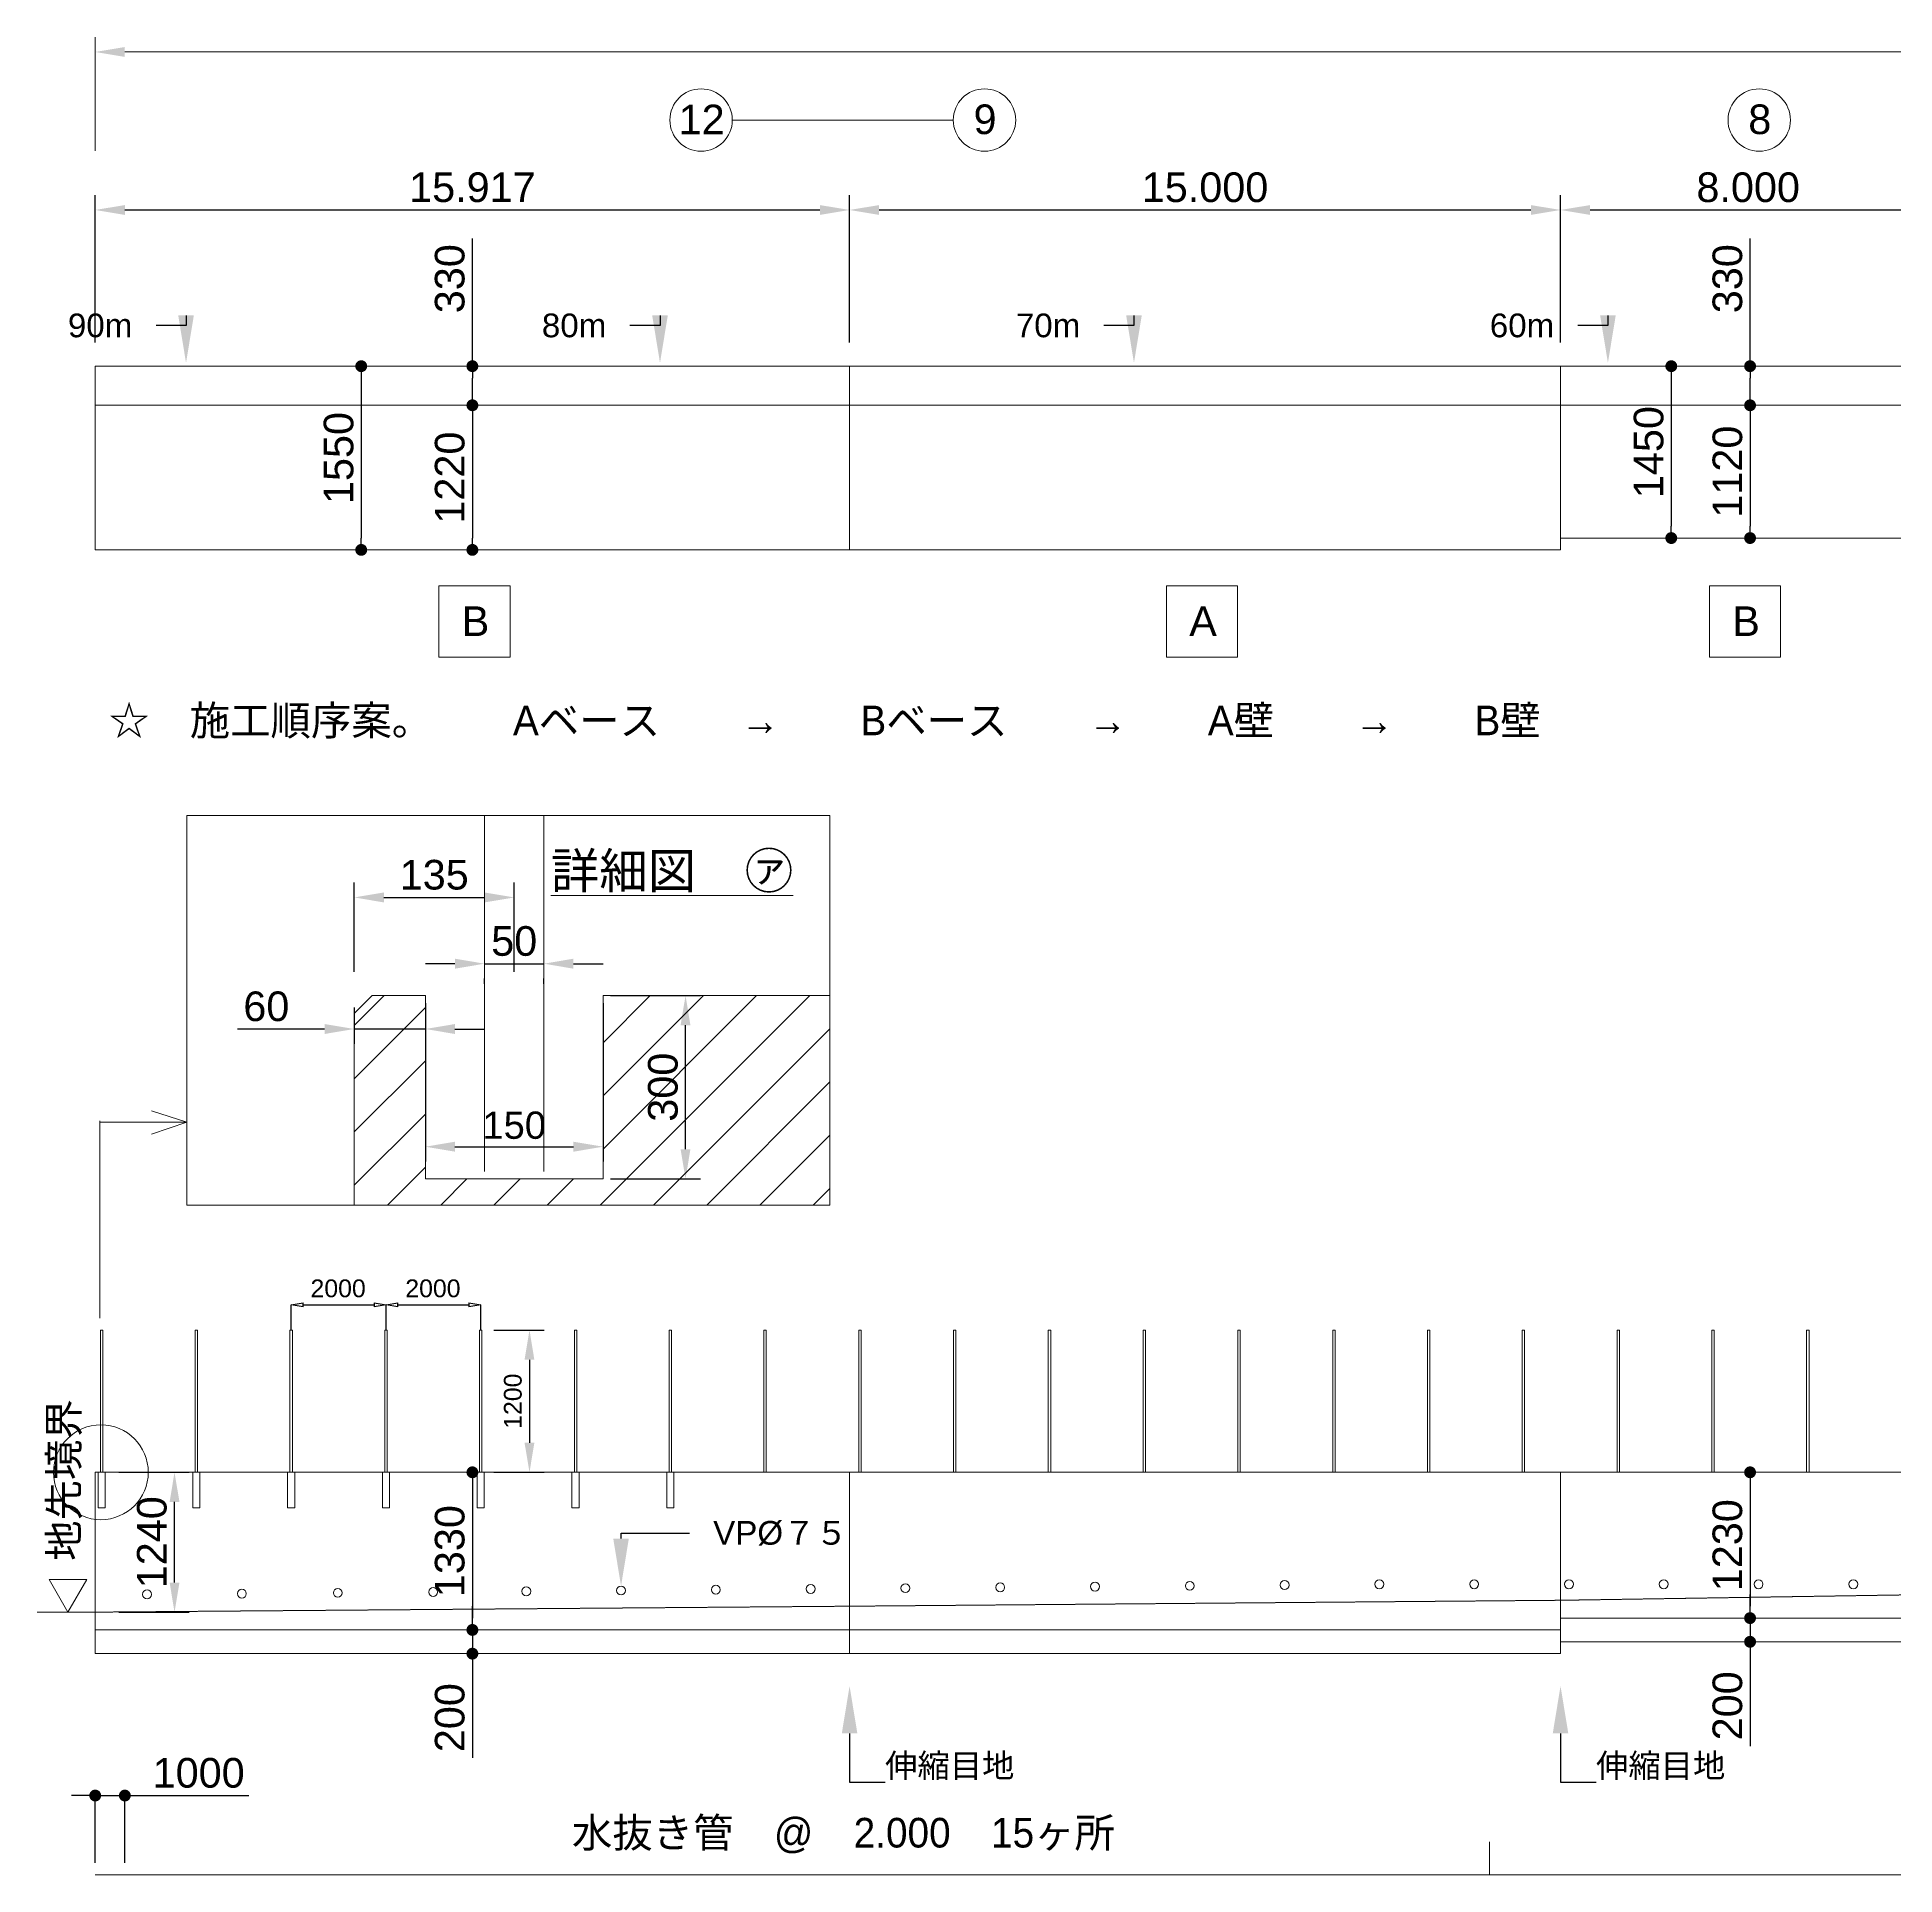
# Model space of a CAD drawing. Header units: millimetres. Extents: x -58267 to 200953, y -49295 to 43144.
# Drawn here: x 172 to 15850, y 17235 to 32739 of the extents above; entities that cross this region are included whole.
import ezdxf
from ezdxf import colors
from ezdxf.entities.mleader import LeaderData, LeaderLine
from ezdxf.math import Vec2, Vec3

# ---------------------------------------------------------------- set-up
doc = ezdxf.new("R2010")
doc.units = ezdxf.units.MM
doc.header["$LTSCALE"] = 0.25
doc.linetypes.add('ACAD_ISO02W100', pattern=[15, 12, -3])
doc.linetypes.add('CENTER2', pattern=[28.575, 19.05, -3.175, 3.175, -3.175])
for name, color, linetype, lineweight in [('1-fence', 7, 'Continuous', 0), ('1-main', 7, 'Continuous', 9), ('2-DIMS', 8, 'Continuous', 9), ('5-detailframe', 1, 'Continuous', 20)]:
    doc.layers.add(name, color=color, linetype=linetype, lineweight=lineweight)
doc.styles.add('Annotative', font='arial.ttf')
doc.styles.get("Standard").update_dxf_attribs({"font": 'arial.ttf'})
doc.dimstyles.new('Annotative', dxfattribs={"dimscale": 0, "dimtxt": 2.5, "dimasz": 2.5, "dimexe": 1.25, "dimexo": 0.625, "dimtad": 1, "dimtxsty": 'Standard', "dimcen": 2.5, "dimadec": 0, "dimazin": 0, "dimtfac": 1, "dimtmove": 0, "dimatfit": 3, "dimfxl": 1, "dimarcsym": 0})
doc.dimstyles.new('Annotative in mm', dxfattribs={"dimscale": 0, "dimtxt": 2.5, "dimasz": 2.5, "dimexe": 1.25, "dimexo": 2, "dimtad": 1, "dimdec": 0, "dimdsep": 46, "dimtxsty": 'Standard', "dimcen": 2.5, "dimadec": 0, "dimazin": 0, "dimtfac": 1, "dimtdec": 0, "dimtmove": 0, "dimatfit": 3, "dimfxl": 1, "dimarcsym": 0})
doc.dimstyles.new('Annotative2 in mm', dxfattribs={"dimscale": 0, "dimtxt": 2.5, "dimasz": 1, "dimexe": 0, "dimexo": 0, "dimtad": 1, "dimdec": 0, "dimtxsty": 'Standard', "dimblk": 'DOT', "dimcen": 0, "dimadec": 0, "dimazin": 0, "dimtfac": 1, "dimtdec": 0, "dimtmove": 0, "dimatfit": 3, "dimfxl": 1, "dimarcsym": 0})
doc.dimstyles.new('Annotative3 (x2.5)', dxfattribs={"dimscale": 0, "dimtxt": 1.5, "dimasz": 1, "dimexe": 0, "dimexo": 0, "dimtad": 1, "dimdec": 0, "dimlfac": 2.5, "dimtxsty": 'Standard', "dimblk": 'CLOSEDBLANK', "dimcen": 0, "dimadec": 0, "dimazin": 0, "dimtfac": 1, "dimtdec": 0, "dimtmove": 0, "dimatfit": 3, "dimfxl": 1, "dimarcsym": 0})

# ---------------------------------------------------------------- blocks, each defined once
blk = doc.blocks.new('*D438')
at = {"layer": '2-DIMS', "color": 0, "lineweight": -2, "transparency": 16777216}
for p, q in [((662, 30163), (662, 31406)), ((7028, 30163), (7028, 31406)), ((912, 31281), (6778, 31281))]:
    blk.add_line(p, q, dxfattribs=at)
at = {"layer": '2-DIMS', "color": 0, "transparency": 16777216}
for points in [[(912, 31322), (912, 31239), (662, 31281)], [(6778, 31322), (6778, 31239), (7028, 31281)]]:
    blk.add_solid(points, dxfattribs=at)
at = {"layer": 'Defpoints', "color": 0, "transparency": 16777216}
for p in [(7028, 31281), (662, 29963), (7028, 29963)]:
    blk.add_point(p, dxfattribs=at)
at = {"layer": '2-DIMS', "color": 0, "transparency": 16777216, "insert": (3845, 31471), "char_height": 250, "attachment_point": 5}
blk.add_mtext('15.917', dxfattribs=at)
blk = doc.blocks.new('*D456')
at = {"layer": '2-DIMS', "color": 0, "lineweight": -2, "transparency": 16777216}
for p, q in [((7028, 30163), (7028, 31406)), ((13028, 30163), (13028, 31406)), ((7278, 31281), (12778, 31281))]:
    blk.add_line(p, q, dxfattribs=at)
at = {"layer": '2-DIMS', "color": 0, "transparency": 16777216}
for points in [[(7278, 31322), (7278, 31239), (7028, 31281)], [(12778, 31322), (12778, 31239), (13028, 31281)]]:
    blk.add_solid(points, dxfattribs=at)
at = {"layer": 'Defpoints', "color": 0, "transparency": 16777216}
for p in [(13028, 31281), (7028, 29963), (13028, 29963)]:
    blk.add_point(p, dxfattribs=at)
at = {"layer": '2-DIMS', "color": 0, "transparency": 16777216, "insert": (10028, 31471), "char_height": 250, "attachment_point": 5}
blk.add_mtext('15.000', dxfattribs=at)
blk = doc.blocks.new('*D458')
at = {"layer": '2-DIMS', "color": 0, "lineweight": -2, "transparency": 16777216}
for p, q in [((13028, 30163), (13028, 31406)), ((16228, 30163), (16228, 31406)), ((13278, 31281), (15978, 31281))]:
    blk.add_line(p, q, dxfattribs=at)
at = {"layer": '2-DIMS', "color": 0, "transparency": 16777216}
for points in [[(13278, 31322), (13278, 31239), (13028, 31281)], [(15978, 31322), (15978, 31239), (16228, 31281)]]:
    blk.add_solid(points, dxfattribs=at)
at = {"layer": 'Defpoints', "color": 0, "transparency": 16777216}
for p in [(16228, 31281), (13028, 29963), (16228, 29963)]:
    blk.add_point(p, dxfattribs=at)
at = {"layer": '2-DIMS', "color": 0, "transparency": 16777216, "insert": (14612, 31471), "char_height": 250, "attachment_point": 5}
blk.add_mtext('8.000', dxfattribs=at)
blk = doc.blocks.new('_Dot')
at = {"color": 0, "linetype": 'ByBlock', "lineweight": -2}
blk.add_line((-0.5, 0), (-1, 0), dxfattribs=at)
at = {"color": 0, "linetype": 'ByBlock', "const_width": 0.5}
blk.add_lwpolyline([(-0.25, 0, 1), (0.25, 0, 1)], format="xyb", close=True, dxfattribs=at)
blk = doc.blocks.new('*D460')
at = {"layer": '2-DIMS', "color": 0, "lineweight": -2, "transparency": 16777216}
for p, q in [((3845, 29963), (3845, 31039)), ((3845, 29733), (3845, 29863))]:
    blk.add_line(p, q, dxfattribs=at)
at = {"layer": 'Defpoints', "color": 0, "transparency": 16777216}
for p in [(3845, 29963), (3845, 29633), (3845, 29633)]:
    blk.add_point(p, dxfattribs=at)
at = {"layer": '2-DIMS', "color": 0, "lineweight": -2, "transparency": 16777216, "xscale": 100, "yscale": 100, "zscale": 100}
for p, rotation in [((3845, 29963), 90), ((3845, 29633), 270)]:
    blk.add_blockref('_Dot', p, dxfattribs=dict(at, rotation=rotation))
at = {"layer": '2-DIMS', "color": 0, "transparency": 16777216, "insert": (3655, 30701), "char_height": 250, "attachment_point": 5, "rotation": 90}
blk.add_mtext('330', dxfattribs=at)
blk = doc.blocks.new('*D462')
at = {"layer": '2-DIMS', "color": 0, "lineweight": -2, "transparency": 16777216}
blk.add_line((3845, 29533), (3845, 28513), dxfattribs=at)
at = {"layer": 'Defpoints', "color": 0, "transparency": 16777216}
for p in [(3845, 29633), (3845, 28413), (3845, 28413)]:
    blk.add_point(p, dxfattribs=at)
at = {"layer": '2-DIMS', "color": 0, "lineweight": -2, "transparency": 16777216, "xscale": 100, "yscale": 100, "zscale": 100}
for p, rotation in [((3845, 29633), 90), ((3845, 28413), 270)]:
    blk.add_blockref('_Dot', p, dxfattribs=dict(at, rotation=rotation))
at = {"layer": '2-DIMS', "color": 0, "transparency": 16777216, "insert": (3655, 29023), "char_height": 250, "attachment_point": 5, "rotation": 90}
blk.add_mtext('1220', dxfattribs=at)
blk = doc.blocks.new('*D476')
at = {"layer": '2-DIMS', "color": 0, "lineweight": -2, "transparency": 16777216}
blk.add_line((14628, 29533), (14628, 28613), dxfattribs=at)
at = {"layer": 'Defpoints', "color": 0, "transparency": 16777216}
for p in [(14628, 29633), (14628, 28513), (14628, 28513)]:
    blk.add_point(p, dxfattribs=at)
at = {"layer": '2-DIMS', "color": 0, "lineweight": -2, "transparency": 16777216, "xscale": 100, "yscale": 100, "zscale": 100}
for p, rotation in [((14628, 29633), 90), ((14628, 28513), 270)]:
    blk.add_blockref('_Dot', p, dxfattribs=dict(at, rotation=rotation))
at = {"layer": '2-DIMS', "color": 0, "transparency": 16777216, "insert": (14438, 29073), "char_height": 250, "attachment_point": 5, "rotation": 90}
blk.add_mtext('1120', dxfattribs=at)
blk = doc.blocks.new('*D478')
at = {"layer": '2-DIMS', "color": 0, "lineweight": -2, "transparency": 16777216}
for p, q in [((14628, 29963), (14628, 31039)), ((14628, 29733), (14628, 29863))]:
    blk.add_line(p, q, dxfattribs=at)
at = {"layer": 'Defpoints', "color": 0, "transparency": 16777216}
for p in [(14628, 29963), (14628, 29633), (14628, 29633)]:
    blk.add_point(p, dxfattribs=at)
at = {"layer": '2-DIMS', "color": 0, "lineweight": -2, "transparency": 16777216, "xscale": 100, "yscale": 100, "zscale": 100}
for p, rotation in [((14628, 29963), 90), ((14628, 29633), 270)]:
    blk.add_blockref('_Dot', p, dxfattribs=dict(at, rotation=rotation))
at = {"layer": '2-DIMS', "color": 0, "transparency": 16777216, "insert": (14438, 30701), "char_height": 250, "attachment_point": 5, "rotation": 90}
blk.add_mtext('330', dxfattribs=at)
blk = doc.blocks.new('*D494')
at = {"layer": '2-DIMS', "color": 0, "lineweight": -2, "transparency": 16777216}
blk.add_line((3845, 20531), (3845, 19401), dxfattribs=at)
at = {"layer": 'Defpoints', "color": 0, "transparency": 16777216}
for p in [(3845, 20631), (3845, 19301), (3845, 19301)]:
    blk.add_point(p, dxfattribs=at)
at = {"layer": '2-DIMS', "color": 0, "lineweight": -2, "transparency": 16777216, "xscale": 100, "yscale": 100, "zscale": 100}
for p, rotation in [((3845, 20631), 90), ((3845, 19301), 270)]:
    blk.add_blockref('_Dot', p, dxfattribs=dict(at, rotation=rotation))
at = {"layer": '2-DIMS', "color": 0, "transparency": 16777216, "insert": (3655, 19966), "char_height": 250, "attachment_point": 5, "rotation": 90}
blk.add_mtext('1330', dxfattribs=at)
blk = doc.blocks.new('*D496')
at = {"layer": '2-DIMS', "color": 0, "lineweight": -2, "transparency": 16777216}
for p, q in [((3845, 19401), (3845, 19501)), ((3845, 19301), (3845, 19101)), ((3845, 19001), (3845, 18221))]:
    blk.add_line(p, q, dxfattribs=at)
at = {"layer": 'Defpoints', "color": 0, "transparency": 16777216}
for p in [(3845, 19301), (3845, 19101), (3845, 19101)]:
    blk.add_point(p, dxfattribs=at)
at = {"layer": '2-DIMS', "color": 0, "lineweight": -2, "transparency": 16777216, "xscale": 100, "yscale": 100, "zscale": 100}
for p, rotation in [((3845, 19301), 270), ((3845, 19101), 90)]:
    blk.add_blockref('_Dot', p, dxfattribs=dict(at, rotation=rotation))
at = {"layer": '2-DIMS', "color": 0, "transparency": 16777216, "insert": (3655, 18561), "char_height": 250, "attachment_point": 5, "rotation": 90}
blk.add_mtext('200', dxfattribs=at)
blk = doc.blocks.new('*D498')
at = {"layer": '2-DIMS', "color": 0, "lineweight": -2, "transparency": 16777216}
blk.add_line((14628, 20531), (14628, 19501), dxfattribs=at)
at = {"layer": 'Defpoints', "color": 0, "transparency": 16777216}
for p in [(14628, 20631), (14628, 19401), (14628, 19401)]:
    blk.add_point(p, dxfattribs=at)
at = {"layer": '2-DIMS', "color": 0, "lineweight": -2, "transparency": 16777216, "xscale": 100, "yscale": 100, "zscale": 100}
for p, rotation in [((14628, 20631), 90), ((14628, 19401), 270)]:
    blk.add_blockref('_Dot', p, dxfattribs=dict(at, rotation=rotation))
at = {"layer": '2-DIMS', "color": 0, "transparency": 16777216, "insert": (14438, 20016), "char_height": 250, "attachment_point": 5, "rotation": 90}
blk.add_mtext('1230', dxfattribs=at)
blk = doc.blocks.new('*D500')
at = {"layer": '2-DIMS', "color": 0, "lineweight": -2, "transparency": 16777216}
for p, q in [((14628, 19501), (14628, 19601)), ((14628, 19401), (14628, 19201)), ((14628, 19101), (14628, 18321))]:
    blk.add_line(p, q, dxfattribs=at)
at = {"layer": 'Defpoints', "color": 0, "transparency": 16777216}
for p in [(14628, 19401), (14628, 19201), (14628, 19201)]:
    blk.add_point(p, dxfattribs=at)
at = {"layer": '2-DIMS', "color": 0, "lineweight": -2, "transparency": 16777216, "xscale": 100, "yscale": 100, "zscale": 100}
for p, rotation in [((14628, 19401), 270), ((14628, 19201), 90)]:
    blk.add_blockref('_Dot', p, dxfattribs=dict(at, rotation=rotation))
at = {"layer": '2-DIMS', "color": 0, "transparency": 16777216, "insert": (14438, 18661), "char_height": 250, "attachment_point": 5, "rotation": 90}
blk.add_mtext('200', dxfattribs=at)
blk = doc.blocks.new('*D516')
at = {"layer": '2-DIMS', "color": 0, "lineweight": -2, "transparency": 16777216}
for p, q in [((562, 17904), (462, 17904)), ((662, 17335), (662, 17904)), ((662, 17904), (912, 17904)), ((912, 17335), (912, 17904)), ((1012, 17904), (1959, 17904))]:
    blk.add_line(p, q, dxfattribs=at)
at = {"layer": 'Defpoints', "color": 0, "transparency": 16777216}
for p in [(912, 17904), (662, 17235), (912, 17235)]:
    blk.add_point(p, dxfattribs=at)
at = {"layer": '2-DIMS', "color": 0, "lineweight": -2, "transparency": 16777216, "xscale": 100, "yscale": 100, "zscale": 100}
blk.add_blockref('_Dot', (662, 17904), dxfattribs=at)
at = {"layer": '2-DIMS', "color": 0, "lineweight": -2, "transparency": 16777216, "xscale": 100, "yscale": 100, "zscale": 100, "rotation": 180}
blk.add_blockref('_Dot', (912, 17904), dxfattribs=at)
at = {"layer": '2-DIMS', "color": 0, "transparency": 16777216, "insert": (1535, 18094), "char_height": 250, "attachment_point": 5}
blk.add_mtext('1000', dxfattribs=at)
blk = doc.blocks.new('_ClosedBlank')
at = {"color": 0, "linetype": 'ByBlock', "lineweight": -2}
for p, q in [((-1, 0.17), (0, 0)), ((-1, 0.17), (-1, -0.17)), ((0, 0), (-1, -0.17))]:
    blk.add_line(p, q, dxfattribs=at)
blk = doc.blocks.new('*D518')
at = {"layer": '2-DIMS', "color": 0, "lineweight": -2, "transparency": 16777216}
for p, q in [((2316, 21831), (2316, 22043)), ((2416, 22043), (3016, 22043)), ((3116, 21831), (3116, 22043))]:
    blk.add_line(p, q, dxfattribs=at)
at = {"layer": 'Defpoints', "color": 0, "transparency": 16777216}
for p in [(3116, 22043), (2316, 21831), (3116, 21831)]:
    blk.add_point(p, dxfattribs=at)
at = {"layer": '2-DIMS', "color": 0, "lineweight": -2, "transparency": 16777216, "xscale": 100, "yscale": 100, "zscale": 100, "rotation": 180}
blk.add_blockref('_ClosedBlank', (2316, 22043), dxfattribs=at)
at = {"layer": '2-DIMS', "color": 0, "lineweight": -2, "transparency": 16777216, "xscale": 100, "yscale": 100, "zscale": 100}
blk.add_blockref('_ClosedBlank', (3116, 22043), dxfattribs=at)
at = {"layer": '2-DIMS', "color": 0, "transparency": 16777216, "insert": (2712, 22182), "char_height": 150, "attachment_point": 5}
blk.add_mtext('2000', dxfattribs=at)
blk = doc.blocks.new('*U412')
at = {"layer": '1-main'}
blk.add_lwpolyline([(0, 1200), (20, 1200), (20, 0), (0, 0)], close=True, dxfattribs=at)
blk = doc.blocks.new('*U413')
at = {"layer": '1-fence', "color": 0, "linetype": 'ByBlock', "lineweight": -2, "transparency": 16777216}
for p in [(0, 0), (800, 0), (1600, 0), (2400, 0), (3200, 0), (4000, 0), (4800, 0), (5600, 0), (6400, 0), (7200, 0), (8000, 0), (8800, 0), (9600, 0), (10400, 0), (11200, 0), (12000, 0), (12800, 0), (13600, 0), (14400, 0), (15200, 0), (16000, 0), (16800, 0), (17600, 0), (18400, 0), (19200, 0), (20000, 0), (20800, 0), (21600, 0), (22400, 0), (23200, 0), (24000, 0), (24800, 0)]:
    blk.add_blockref('*U412', p, dxfattribs=at)
blk = doc.blocks.new('*D426')
at = {"layer": '2-DIMS', "color": 0, "lineweight": -2, "transparency": 16777216}
for p, q in [((2848, 24553), (2848, 24246)), ((3448, 24553), (3448, 24246)), ((2598, 24371), (1864, 24371)), ((3448, 24371), (2848, 24371)), ((3698, 24371), (3948, 24371))]:
    blk.add_line(p, q, dxfattribs=at)
at = {"layer": '2-DIMS', "color": 0, "transparency": 16777216}
for points in [[(2598, 24413), (2598, 24329), (2848, 24371)], [(3698, 24413), (3698, 24329), (3448, 24371)]]:
    blk.add_solid(points, dxfattribs=at)
at = {"layer": 'Defpoints', "color": 0, "transparency": 16777216}
for p in [(2848, 24653), (3448, 24653), (3448, 24371)]:
    blk.add_point(p, dxfattribs=at)
at = {"layer": '2-DIMS', "color": 0, "transparency": 16777216, "insert": (2106, 24561), "char_height": 250, "attachment_point": 5}
blk.add_mtext('60', dxfattribs=at)
blk = doc.blocks.new('*D420')
at = {"layer": '2-DIMS', "color": 0, "lineweight": -2, "transparency": 16777216}
for p, q in [((3698, 24922), (3448, 24922)), ((3948, 24922), (4448, 24922)), ((3948, 24751), (3948, 24797)), ((4448, 24751), (4448, 24797)), ((4698, 24922), (4948, 24922))]:
    blk.add_line(p, q, dxfattribs=at)
at = {"layer": '2-DIMS', "color": 0, "transparency": 16777216}
for points in [[(3698, 24964), (3698, 24880), (3948, 24922)], [(4698, 24964), (4698, 24880), (4448, 24922)]]:
    blk.add_solid(points, dxfattribs=at)
at = {"layer": 'Defpoints', "color": 0, "transparency": 16777216}
for p in [(3948, 24951), (4448, 24951), (4448, 24922)]:
    blk.add_point(p, dxfattribs=at)
at = {"layer": '2-DIMS', "color": 0, "transparency": 16777216, "insert": (4198, 25112), "char_height": 250, "attachment_point": 5}
blk.add_mtext('50', dxfattribs=at)
blk = doc.blocks.new('*D525')
at = {"layer": '2-DIMS', "color": 0, "lineweight": -2, "transparency": 16777216}
blk.add_line((2907, 29863), (2907, 28513), dxfattribs=at)
at = {"layer": 'Defpoints', "color": 0, "transparency": 16777216}
for p in [(2907, 29963), (2907, 28413), (2907, 28413)]:
    blk.add_point(p, dxfattribs=at)
at = {"layer": '2-DIMS', "color": 0, "lineweight": -2, "transparency": 16777216, "xscale": 100, "yscale": 100, "zscale": 100}
for p, rotation in [((2907, 29963), 90), ((2907, 28413), 270)]:
    blk.add_blockref('_Dot', p, dxfattribs=dict(at, rotation=rotation))
at = {"layer": '2-DIMS', "color": 0, "transparency": 16777216, "insert": (2717, 29188), "char_height": 250, "attachment_point": 5, "rotation": 90}
blk.add_mtext('1550', dxfattribs=at)
blk = doc.blocks.new('*D527')
at = {"layer": '2-DIMS', "color": 0, "lineweight": -2, "transparency": 16777216}
blk.add_line((13963, 29863), (13963, 28613), dxfattribs=at)
at = {"layer": 'Defpoints', "color": 0, "transparency": 16777216}
for p in [(13963, 29963), (13963, 28513), (13963, 28513)]:
    blk.add_point(p, dxfattribs=at)
at = {"layer": '2-DIMS', "color": 0, "lineweight": -2, "transparency": 16777216, "xscale": 100, "yscale": 100, "zscale": 100}
for p, rotation in [((13963, 29963), 90), ((13963, 28513), 270)]:
    blk.add_blockref('_Dot', p, dxfattribs=dict(at, rotation=rotation))
at = {"layer": '2-DIMS', "color": 0, "transparency": 16777216, "insert": (13773, 29238), "char_height": 250, "attachment_point": 5, "rotation": 90}
blk.add_mtext('1450', dxfattribs=at)
blk = doc.blocks.new('*D544')
at = {"layer": '2-DIMS', "color": 0, "lineweight": -2, "transparency": 16777216}
for p, q in [((3448, 24590), (3448, 23253)), ((4948, 24590), (4948, 23253)), ((3698, 23378), (4698, 23378))]:
    blk.add_line(p, q, dxfattribs=at)
at = {"layer": '2-DIMS', "color": 0, "transparency": 16777216}
for points in [[(3698, 23420), (3698, 23336), (3448, 23378)], [(4698, 23420), (4698, 23336), (4948, 23378)]]:
    blk.add_solid(points, dxfattribs=at)
at = {"layer": 'Defpoints', "color": 0, "transparency": 16777216}
for p in [(3448, 24653), (4948, 24653), (4948, 23378)]:
    blk.add_point(p, dxfattribs=at)
at = {"layer": '2-DIMS', "color": 0, "transparency": 16777216, "insert": (4198, 23558), "char_height": 230, "attachment_point": 5}
blk.add_mtext('150', dxfattribs=at)
blk = doc.blocks.new('*D545')
at = {"layer": '2-DIMS', "color": 0, "lineweight": -2, "transparency": 16777216}
for p, q in [((5011, 24653), (5769, 24653)), ((5644, 23357), (5644, 24403)), ((5011, 23107), (5769, 23107))]:
    blk.add_line(p, q, dxfattribs=at)
at = {"layer": '2-DIMS', "color": 0, "transparency": 16777216}
for points in [[(5602, 24403), (5685, 24403), (5644, 24653)], [(5602, 23357), (5685, 23357), (5644, 23107)]]:
    blk.add_solid(points, dxfattribs=at)
at = {"layer": 'Defpoints', "color": 0, "transparency": 16777216}
for p in [(4948, 24653), (5644, 24653), (4948, 23107)]:
    blk.add_point(p, dxfattribs=at)
at = {"layer": '2-DIMS', "color": 0, "transparency": 16777216, "insert": (5454, 23880), "char_height": 250, "attachment_point": 5, "rotation": 90}
blk.add_mtext('300', dxfattribs=at)
blk = doc.blocks.new('*D549')
at = {"layer": '2-DIMS', "color": 0, "lineweight": -2, "transparency": 16777216}
for p, q in [((3116, 21831), (3116, 22043)), ((3216, 22043), (3816, 22043)), ((3916, 21831), (3916, 22043))]:
    blk.add_line(p, q, dxfattribs=at)
at = {"layer": 'Defpoints', "color": 0, "transparency": 16777216}
for p in [(3916, 22043), (3116, 21831), (3916, 21831)]:
    blk.add_point(p, dxfattribs=at)
at = {"layer": '2-DIMS', "color": 0, "lineweight": -2, "transparency": 16777216, "xscale": 100, "yscale": 100, "zscale": 100, "rotation": 180}
blk.add_blockref('_ClosedBlank', (3116, 22043), dxfattribs=at)
at = {"layer": '2-DIMS', "color": 0, "lineweight": -2, "transparency": 16777216, "xscale": 100, "yscale": 100, "zscale": 100}
blk.add_blockref('_ClosedBlank', (3916, 22043), dxfattribs=at)
at = {"layer": '2-DIMS', "color": 0, "transparency": 16777216, "insert": (3512, 22182), "char_height": 150, "attachment_point": 5}
blk.add_mtext('2000', dxfattribs=at)
blk = doc.blocks.new('*D551')
at = {"layer": '2-DIMS', "color": 0, "lineweight": -2, "transparency": 16777216}
for p, q in [((4026, 21831), (4452, 21831)), ((4327, 21581), (4327, 20881)), ((4026, 20631), (4452, 20631))]:
    blk.add_line(p, q, dxfattribs=at)
at = {"layer": '2-DIMS', "color": 0, "transparency": 16777216}
for points in [[(4285, 21581), (4368, 21581), (4327, 21831)], [(4285, 20881), (4368, 20881), (4327, 20631)]]:
    blk.add_solid(points, dxfattribs=at)
at = {"layer": 'Defpoints', "color": 0, "transparency": 16777216}
for p in [(3926, 21831), (3926, 20631), (4327, 20631)]:
    blk.add_point(p, dxfattribs=at)
at = {"layer": '2-DIMS', "color": 0, "transparency": 16777216, "insert": (4187, 21231), "char_height": 150, "attachment_point": 5, "rotation": 90}
blk.add_mtext('1200', dxfattribs=at)
blk = doc.blocks.new('*D668')
at = {"layer": '2-DIMS', "color": 0, "lineweight": -2, "transparency": 16777216}
for p, q in [((2848, 24853), (2848, 25606)), ((4198, 24853), (4198, 25606)), ((3098, 25481), (3948, 25481))]:
    blk.add_line(p, q, dxfattribs=at)
at = {"layer": '2-DIMS', "color": 0, "transparency": 16777216}
for points in [[(3098, 25523), (3098, 25439), (2848, 25481)], [(3948, 25523), (3948, 25439), (4198, 25481)]]:
    blk.add_solid(points, dxfattribs=at)
at = {"layer": 'Defpoints', "color": 0, "transparency": 16777216}
for p in [(4198, 25481), (2848, 24653), (4198, 24653)]:
    blk.add_point(p, dxfattribs=at)
at = {"layer": '2-DIMS', "color": 0, "transparency": 16777216, "insert": (3523, 25671), "char_height": 250, "attachment_point": 5}
blk.add_mtext('135', dxfattribs=at)
blk = doc.blocks.new('*U676')
at = {"layer": '1-main'}
blk.add_lwpolyline([(-30, 150), (30, 150), (30, -150), (-30, -150)], close=True, dxfattribs=at)
blk = doc.blocks.new('*U677')
at = {"layer": '1-main', "color": 0, "linetype": 'ByBlock', "lineweight": -2, "transparency": 16777216}
for p in [(0, 0), (800, 0), (1600, 0), (2400, 0), (3200, 0), (4000, 0), (4800, 0)]:
    blk.add_blockref('*U676', p, dxfattribs=at)
blk = doc.blocks.new('*D687')
at = {"layer": '2-DIMS', "color": 0, "lineweight": -2, "transparency": 16777216}
for p, q in [((862, 20631), (1456, 20631)), ((1331, 19701), (1331, 20381)), ((862, 19451), (1456, 19451))]:
    blk.add_line(p, q, dxfattribs=at)
at = {"layer": '2-DIMS', "color": 0, "transparency": 16777216}
for points in [[(1290, 20381), (1373, 20381), (1331, 20631)], [(1290, 19701), (1373, 19701), (1331, 19451)]]:
    blk.add_solid(points, dxfattribs=at)
at = {"layer": 'Defpoints', "color": 0, "transparency": 16777216}
for p in [(662, 20631), (1331, 20631), (662, 19451)]:
    blk.add_point(p, dxfattribs=at)
at = {"layer": '2-DIMS', "color": 0, "transparency": 16777216, "insert": (1141, 20041), "char_height": 250, "attachment_point": 5, "rotation": 90}
blk.add_mtext('1240', dxfattribs=at)

msp = doc.modelspace()

# ---------------------------------------------------------------- hatches: boundary and pattern name
at = {"layer": '1-main'}
h = msp.add_hatch(dxfattribs=at)
h.set_pattern_fill('ANSI31', color=256)
h.set_pattern_definition([(45, (0, 0), (-224.5064, 224.5064), [])])
h.paths.add_polyline_path([(3448.081, 24652.903), (2998.081, 24652.903), (2848.081, 24502.903), (2848.081, 22885.251), (6862.308, 22885.251), (6862.308, 24652.903), (4948.081, 24652.903), (4948.081, 23106.53), (3448.081, 23106.53)])
h.paths.add_polyline_path([(5713.326, 23526.886), (5713.326, 24234.594), (5198.149, 24234.594), (5198.149, 23526.886)], flags=24)

# ---------------------------------------------------------------- linework, layer by layer
for p, q in [((661.55, 29963.025), (661.55, 29633.025)), ((7028.35, 29963.025), (661.55, 29963.025)), ((7028.35, 29633.025), (7028.35, 29963.025)), ((7028.35, 29963.025), (13028.35, 29963.025)), ((13028.35, 29963.025), (13028.35, 28413.025)), ((13028.35, 29963.025), (16228.35, 29963.025)), ((661.55, 29633.025), (661.55, 28413.025)), ((7028.35, 28413.025), (7028.35, 29633.025)), ((661.55, 28413.025), (7028.35, 28413.025)), ((13028.35, 28413.025), (7028.35, 28413.025)), ((16228.35, 28513.025), (13028.35, 28513.025)), ((3948.081, 23169.775), (3948.081, 26171.801)), ((4448.081, 23169.775), (4448.081, 26171.801)), ((2848.081, 24502.903), (2998.081, 24652.903)), ((2998.081, 24652.903), (3448.081, 24652.903)), ((4948.081, 24652.903), (6862.308, 24652.903)), ((2848.081, 22885.251), (2848.081, 24502.903)), ((661.55, 20631.332), (661.55, 19301.332)), ((661.55, 20631.332), (7028.35, 20631.332)), ((7028.35, 20631.332), (7028.35, 19301.332)), ((7028.35, 20631.332), (13028.35, 20631.332)), ((13028.35, 20631.332), (13028.35, 19101.332)), ((13028.35, 20631.332), (16228.35, 20631.332)), ((590.526, 19726.217), (273.117, 19726.217)), ((431.822, 19451.332), (273.117, 19726.217)), ((431.822, 19451.332), (590.526, 19726.217)), ((661.55, 19451.332), (171.845, 19451.332)), ((661.55, 19301.332), (661.55, 19101.332)), ((7028.35, 19101.332), (7028.35, 19301.332)), ((13028.35, 19401.332), (13028.35, 19201.332)), ((13028.35, 19201.332), (16228.35, 19201.332)), ((661.55, 19101.332), (7028.35, 19101.332)), ((7028.35, 19101.332), (13028.35, 19101.332)), ((12428.35, 17235.121), (12428.35, 17512.788)), ((661.55, 17235.121), (40502.571, 17235.121)), ((13028.35, 17235.121), (13028.35, 17235.121))]:
    msp.add_line(p, q, dxfattribs=at)
at = {"layer": '1-main', "linetype": 'ACAD_ISO02W100'}
for p, q in [((661.55, 29633.025), (7028.35, 29633.025)), ((7028.35, 29633.025), (13028.35, 29633.025)), ((13028.35, 29633.025), (16228.35, 29633.025)), ((7028.35, 19301.332), (661.55, 19301.332)), ((7028.35, 19301.332), (13028.35, 19301.332)), ((16228.35, 19401.332), (13028.35, 19401.332))]:
    msp.add_line(p, q, dxfattribs=at)
at = {"layer": '1-main'}
msp.add_lwpolyline([(4948.081, 24652.903), (4948.081, 23106.53), (3448.081, 23106.53), (3448.081, 24652.903)], dxfattribs=at)
at = {"layer": '1-main', "linetype": 'CENTER2', "lineweight": 13}
msp.add_lwpolyline([(661.55, 19451.332), (7028.35, 19501.332), (13028.35, 19551.332), (16228.35, 19601.332), (20228.35, 19776.332), (23428.35, 19881.332), (27428.35, 20006.332), (33828.35, 20181.332), (37428.35, 20262.241)], dxfattribs=at)
at = {"layer": '1-main'}
for centre in [(1099.55, 19601.147), (1899.55, 19607.715), (2708.993, 19614.283), (3513.969, 19620.851), (4299.55, 19627.419), (5099.55, 19633.987), (5899.55, 19640.555), (6699.55, 19647.123), (7499.55, 19653.692), (8299.55, 19660.26), (9099.55, 19666.828), (9899.55, 19673.396), (10699.55, 19679.964), (11499.55, 19686.532), (12299.55, 19686.532), (13099.55, 19686.532), (13899.55, 19686.532), (14699.55, 19686.532), (15499.55, 19686.532)]:
    msp.add_circle(centre, 37.5, dxfattribs=at)
at = {"layer": '2-DIMS'}
for p, q in [((661.55, 31780.811), (661.55, 32738.712)), ((911.55, 32613.712), (38398.453, 32613.712)), ((6038.549, 32039.349), (7903.591, 32039.349))]:
    msp.add_line(p, q, dxfattribs=at)
for points in [[(3562.859, 28108.564), (4162.859, 28108.564), (4162.859, 27508.564), (3562.859, 27508.564)], [(9702.94, 28108.564), (10302.94, 28108.564), (10302.94, 27508.564), (9702.94, 27508.564)], [(14285.899, 28108.564), (14885.899, 28108.564), (14885.899, 27508.564), (14285.899, 27508.564)]]:
    msp.add_lwpolyline(points, close=True, dxfattribs=at)
for centre in [(5775.149, 32039.349), (8166.991, 32039.349), (14705.29, 32039.349)]:
    msp.add_circle(centre, 263.4, dxfattribs=at)
msp.add_solid([(911.55, 32655.379), (911.55, 32572.046), (661.55, 32613.712)], dxfattribs=at)
at = {"layer": '5-detailframe'}
for q in [(1136.002, 23680.486), (1136.002, 23483.618)]:
    msp.add_line((1436.454, 23585.996), q, dxfattribs=at)
at = {"layer": '5-detailframe', "lineweight": 20}
msp.add_lwpolyline([(1436.454, 26171.801), (6862.308, 26171.801), (6862.308, 22885.251), (1436.454, 22885.251)], close=True, dxfattribs=at)
for points in [[(699.66, 21930.431), (699.66, 23596.807)], [(701.461, 23585.996), (1436.454, 23585.996)]]:
    msp.add_lwpolyline(points, dxfattribs=at)
at = {"layer": '5-detailframe'}
msp.add_circle((709.55, 20631.332), 400, dxfattribs=at)

# ---------------------------------------------------------------- block references
at = {"layer": '1-fence'}
msp.add_blockref('*U413', (705.55, 20631.332), dxfattribs=at)
at = {"layer": '1-main'}
msp.add_blockref('*U677', (715.55, 20481.332), dxfattribs=at)

# ---------------------------------------------------------------- texts
at = {"layer": '2-DIMS', "attachment_point": 5}
for s, insert, char_height in [('12', (5779.828, 32044.17), 250), ('9', (8171.67, 32044.17), 250), ('8', (14709.97, 32044.17), 250), ('B', (3871.391, 27811.523), 250), ('A', (10011.472, 27811.523), 250), ('B', (14594.431, 27811.523), 250), ('{\\fMS PGothic|b0|i0|c128|p50;☆\u3000施工順序案。\u3000\u3000Aベース\u3000\u3000→\u3000\u3000Bベース\u3000\u3000→\u3000\u3000A壁\u3000\u3000→\u3000\u3000B壁}', (6819.186, 26960.001), 250), ('{\\fMS PGothic|b0|i0|c128|p50;\\L詳細図\u3000㋐}', (5529.664, 25688.469), 300), ('{\\fMS PGothic|b0|i0|c128|p50;水抜き管\u3000@\u30002.000\u300015ヶ所}', (6976.462, 17565.403), 250)]:
    msp.add_mtext(s, dxfattribs=dict(at, insert=insert, char_height=char_height))
at = {"layer": '2-DIMS', "insert": (410.728, 20566.154), "char_height": 250, "attachment_point": 5, "rotation": 90, "style": 'Annotative'}
msp.add_mtext('{\\fMS PGothic|b0|i0|c128|p50;地先境界}', dxfattribs=at)

# ---------------------------------------------------------------- dimensions: what is measured, and where the dimension line sits
at = {"layer": '2-DIMS'}
for base, p1, p2, text, picture, middle in [((7028.35, 31280.811), (661.55, 29963.025), (7028.35, 29963.025), '15.917', '*D438', (3844.95, 31280.811)), ((13028.35, 31280.811), (7028.35, 29963.025), (13028.35, 29963.025), '15.000', '*D456', (10028.35, 31280.811)), ((16228.35, 31280.811), (13028.35, 29963.025), (16228.35, 29963.025), '8.000', '*D458', (14611.75, 31280.811)), ((4448.081, 24921.944), (3948.081, 24950.673), (4448.081, 24950.673), '50', '*D420', (4198.081, 24921.944))]:
    dim = msp.add_linear_dim(base=base, p1=p1, p2=p2, text=text, dimstyle='Annotative in mm', dxfattribs=at)
    dim.commit()
    dim.dimension.update_dxf_attribs({"geometry": picture, "text_midpoint": middle, "dimtype": 160})
for base, p1, p2, picture, middle in [((3844.95, 29633.025), (3844.95, 29963.025), (3844.95, 29633.025), '*D460', (3844.95, 30701.19)), ((14628.35, 29633.025), (14628.35, 29963.025), (14628.35, 29633.025), '*D478', (14628.35, 30701.19))]:
    dim = msp.add_linear_dim(base=base, p1=p1, p2=p2, angle=90, dimstyle='Annotative2 in mm', dxfattribs=at)
    dim.commit()
    dim.dimension.update_dxf_attribs({"geometry": picture, "text_midpoint": middle, "dimtype": 160})
at = {"layer": '2-DIMS', "color": 5}
for base, p1, p2, picture, middle in [((2907.052, 28413.025), (2907.052, 29963.025), (2907.052, 28413.025), '*D525', (2716.908, 29188.025)), ((13962.999, 28513.025), (13962.999, 29963.025), (13962.999, 28513.025), '*D527', (13772.856, 29238.025))]:
    dim = msp.add_linear_dim(base=base, p1=p1, p2=p2, angle=90, dimstyle='Annotative2 in mm', dxfattribs=at)
    dim.commit()
    dim.dimension.update_dxf_attribs({"geometry": picture, "text_midpoint": middle})
at = {"layer": '2-DIMS'}
for base, p1, p2, picture, middle in [((3844.95, 28413.025), (3844.95, 29633.025), (3844.95, 28413.025), '*D462', (3654.807, 29023.025)), ((14628.35, 28513.025), (14628.35, 29633.025), (14628.35, 28513.025), '*D476', (14438.207, 29073.025)), ((3844.95, 19301.332), (3844.95, 20631.332), (3844.95, 19301.332), '*D494', (3654.722, 19966.332)), ((14628.35, 19401.332), (14628.35, 20631.332), (14628.35, 19401.332), '*D498', (14438.122, 20016.332)), ((14628.35, 19201.332), (14628.35, 19401.332), (14628.35, 19201.332), '*D500', (14438.207, 18660.95)), ((3844.95, 19101.332), (3844.95, 19301.332), (3844.95, 19101.332), '*D496', (3654.807, 18560.95))]:
    dim = msp.add_linear_dim(base=base, p1=p1, p2=p2, angle=90, dimstyle='Annotative2 in mm', dxfattribs=at)
    dim.commit()
    dim.dimension.update_dxf_attribs({"geometry": picture, "text_midpoint": middle})
dim = msp.add_linear_dim(base=(4198.081, 25480.998), p1=(2848.081, 24652.903), p2=(4198.081, 24652.903), text='135', dimstyle='Annotative in mm', dxfattribs=at)
dim.commit()
dim.dimension.update_dxf_attribs({"geometry": '*D668', "text_midpoint": (3523.081, 25671.226)})
for base, p1, p2, text, dimstyle, override, picture, middle in [((3448.081, 24370.998), (2848.081, 24652.903), (3448.081, 24652.903), '60', 'Annotative in mm', {"dimexo": 1}, '*D426', (2106.267, 24370.998)), ((4948.081, 23378.05), (3448.081, 24652.903), (4948.081, 24652.903), '150', 'Annotative', {"dimtxt": 2.3}, '*D544', (4198.081, 23378.05))]:
    dim = msp.add_linear_dim(base=base, p1=p1, p2=p2, text=text, dimstyle=dimstyle, override=override, dxfattribs=at)
    dim.commit()
    dim.dimension.update_dxf_attribs({"geometry": picture, "text_midpoint": middle, "dimtype": 160})
dim = msp.add_linear_dim(base=(5643.749, 24652.903), p1=(4948.081, 23106.53), p2=(4948.081, 24652.903), angle=90, text='300', dimstyle='Annotative', dxfattribs=at)
dim.commit()
dim.dimension.update_dxf_attribs({"geometry": '*D545', "text_midpoint": (5453.521, 23879.716)})
for base, p1, p2, picture, middle in [((3115.55, 22042.661), (2315.55, 21831.332), (3115.55, 21831.332), '*D518', (2711.868, 22042.661)), ((3915.55, 22042.661), (3115.55, 21831.332), (3915.55, 21831.332), '*D549', (3511.868, 22042.661))]:
    dim = msp.add_linear_dim(base=base, p1=p1, p2=p2, dimstyle='Annotative3 (x2.5)', dxfattribs=at)
    dim.commit()
    dim.dimension.update_dxf_attribs({"geometry": picture, "text_midpoint": middle, "dimtype": 160})
dim = msp.add_linear_dim(base=(4326.506, 20631.332), p1=(3925.55, 21831.332), p2=(3925.55, 20631.332), angle=90, dimstyle='Annotative in mm', override={"dimtxt": 1.5, "dimexo": 1}, dxfattribs=at)
dim.commit()
dim.dimension.update_dxf_attribs({"geometry": '*D551', "text_midpoint": (4187.42, 21231.332)})
at = {"layer": '2-DIMS', "color": 6}
dim = msp.add_linear_dim(base=(1331.174, 20631.332), p1=(661.55, 19451.332), p2=(661.55, 20631.332), angle=90, text='1240', dimstyle='Annotative in mm', dxfattribs=at)
dim.commit()
dim.dimension.update_dxf_attribs({"geometry": '*D687', "text_midpoint": (1141.031, 20041.332)})
at = {"layer": '2-DIMS'}
dim = msp.add_linear_dim(base=(911.55, 17903.782), p1=(661.55, 17235.121), p2=(911.55, 17235.121), text='1000', dimstyle='Annotative2 in mm', override={"dimexo": 1}, dxfattribs=at)
dim.commit()
dim.dimension.update_dxf_attribs({"geometry": '*D516', "text_midpoint": (1535.152, 18093.926)})

# ---------------------------------------------------------------- leaders
ml = msp.add_multileader_mtext('Standard', dxfattribs=at)
ml.set_content('90m', color=256)
ml.set_leader_properties()
ml.build(insert=Vec2(0, 0))
ml.multileader.update_dxf_attribs({"arrow_head_size": 400, "scale": 100})
ctx = ml.context
ctx.base_point, ctx.scale, ctx.char_height, ctx.arrow_head_size, ctx.landing_gap_size, ctx.plane_origin = Vec3(260.977, 30305.268), 100, 200, 400, 200, Vec3(1428.35, 29990.802)
ctx.text_align_type = 2
notes = []
notes.append((ctx, [(0, (1, 1, 0), (1428.35, 30305.268), (-1, 0), 253.458, [(0, [(1428.35, 29990.802)], 0, [])])]))
ctx.mtext.insert, ctx.mtext.alignment, ctx.mtext.flow_direction = Vec3(974.893, 30406.973), 3, 5
ml = msp.add_multileader_mtext('Standard', dxfattribs=at)
ml.set_content('80m', color=256)
ml.set_leader_properties()
ml.build(insert=Vec2(0, 0))
ml.multileader.update_dxf_attribs({"arrow_head_size": 400, "scale": 100})
ctx = ml.context
ctx.base_point, ctx.scale, ctx.char_height, ctx.arrow_head_size, ctx.landing_gap_size, ctx.plane_origin = Vec3(4260.704, 30305.268), 100, 200, 400, 200, Vec3(5428.35, 29990.802)
ctx.text_align_type = 2
notes.append((ctx, [(0, (1, 1, 0), (5428.35, 30305.268), (-1, 0), 253.458, [(0, [(5428.35, 29990.802)], 0, [])])]))
ctx.mtext.insert, ctx.mtext.alignment, ctx.mtext.flow_direction = Vec3(4974.893, 30406.973), 3, 5
ml = msp.add_multileader_mtext('Standard', dxfattribs=at)
ml.set_content('70m', color=256)
ml.set_leader_properties()
ml.build(insert=Vec2(0, 0))
ml.multileader.update_dxf_attribs({"arrow_head_size": 400, "scale": 100})
ctx = ml.context
ctx.base_point, ctx.scale, ctx.char_height, ctx.arrow_head_size, ctx.landing_gap_size, ctx.plane_origin = Vec3(8262.614, 30305.268), 100, 200, 400, 200, Vec3(9428.35, 29990.802)
ctx.text_align_type = 2
notes.append((ctx, [(0, (1, 1, 0), (9428.35, 30305.268), (-1, 0), 253.458, [(0, [(9428.35, 29990.802)], 0, [])])]))
ctx.mtext.insert, ctx.mtext.alignment, ctx.mtext.flow_direction = Vec3(8974.893, 30406.973), 3, 5
ml = msp.add_multileader_mtext('Standard', dxfattribs=at)
ml.set_content('60m', color=256)
ml.set_leader_properties()
ml.build(insert=Vec2(0, 0))
ml.multileader.update_dxf_attribs({"arrow_head_size": 400, "scale": 100})
ctx = ml.context
ctx.base_point, ctx.scale, ctx.char_height, ctx.arrow_head_size, ctx.landing_gap_size, ctx.plane_origin = Vec3(12259.886, 30305.268), 100, 200, 400, 200, Vec3(13428.35, 29990.802)
ctx.text_align_type = 2
notes.append((ctx, [(0, (1, 1, 0), (13428.35, 30305.268), (-1, 0), 253.458, [(0, [(13428.35, 29990.802)], 0, [])])]))
ctx.mtext.insert, ctx.mtext.alignment, ctx.mtext.flow_direction = Vec3(12974.893, 30406.973), 3, 5
ml = msp.add_multileader_mtext('Standard', dxfattribs=at)
ml.set_content('VP%%C{\\fMS PGothic|b0|i0|c128|p50;７５}', color=256)
ml.set_leader_properties()
ml.build(insert=Vec2(0, 0))
ml.multileader.update_dxf_attribs({"arrow_head_size": 400, "scale": 100})
ctx = ml.context
ctx.base_point, ctx.scale, ctx.char_height, ctx.arrow_head_size, ctx.landing_gap_size, ctx.plane_origin = Vec3(5677.322, 20116.283), 100, 200, 400, 200, Vec3(5099.55, 19671.487)
notes.append((ctx, [(0, (1, 1, 0), (5099.55, 20116.283), (1, 0), 577.771, [(0, [(5099.55, 19671.487)], 0, [])])]))
ctx.mtext.insert, ctx.mtext.flow_direction = Vec3(5877.322, 20220.308), 5
ml = msp.add_multileader_mtext('Standard', dxfattribs=at)
ml.set_content('{\\fMS PGothic|b0|i0|c128|p50;伸縮目地}', color=256)
ml.set_leader_properties()
ml.build(insert=Vec2(0, 0))
ml.multileader.update_dxf_attribs({"text_left_attachment_type": 6, "dogleg_length": 3, "arrow_head_size": 400, "scale": 100})
ctx = ml.context
ctx.base_point, ctx.scale, ctx.char_height, ctx.arrow_head_size, ctx.landing_gap_size, ctx.plane_origin = Vec3(7328.35, 18016.458), 100, 200, 400, 0, Vec3(7028.35, 20600.458)
ctx.left_attachment = 6
notes.append((ctx, [(0, (1, 1, 0), (7028.35, 18016.458), (1, 0), 300, [(0, [(7028.35, 18827.626)], 0, [])])]))
ctx.mtext.insert, ctx.mtext.flow_direction = Vec3(7328.35, 18256.458), 5
ml = msp.add_multileader_mtext('Standard', dxfattribs=at)
ml.set_content('{\\fMS PGothic|b0|i0|c128|p50;伸縮目地}', color=256)
ml.set_leader_properties()
ml.build(insert=Vec2(0, 0))
ml.multileader.update_dxf_attribs({"text_left_attachment_type": 6, "dogleg_length": 3, "arrow_head_size": 400, "scale": 100})
ctx = ml.context
ctx.base_point, ctx.scale, ctx.char_height, ctx.arrow_head_size, ctx.landing_gap_size, ctx.plane_origin = Vec3(13328.35, 18016.458), 100, 200, 400, 0, Vec3(13028.35, 20600.458)
ctx.left_attachment = 6
notes.append((ctx, [(0, (1, 1, 0), (13028.35, 18016.458), (1, 0), 300, [(0, [(13028.35, 18827.626)], 0, [])])]))
ctx.mtext.insert, ctx.mtext.flow_direction = Vec3(13328.35, 18256.458), 5
for ctx, leaders in notes:
    for number, flags, end, landing, length, lines in leaders:
        leader = LeaderData()
        leader.index, (leader.has_last_leader_line, leader.has_dogleg_vector, leader.attachment_direction) = number, flags
        leader.last_leader_point, leader.dogleg_vector, leader.dogleg_length = Vec3(end), Vec3(landing), length
        for number, points, colour, breaks in lines:
            line = LeaderLine()
            line.index, line.vertices, line.color, line.breaks = number, Vec3.list(points), colors.encode_raw_color(colour), breaks
            leader.lines.append(line)
        ctx.leaders.append(leader)

doc.saveas('drawing.dxf')
